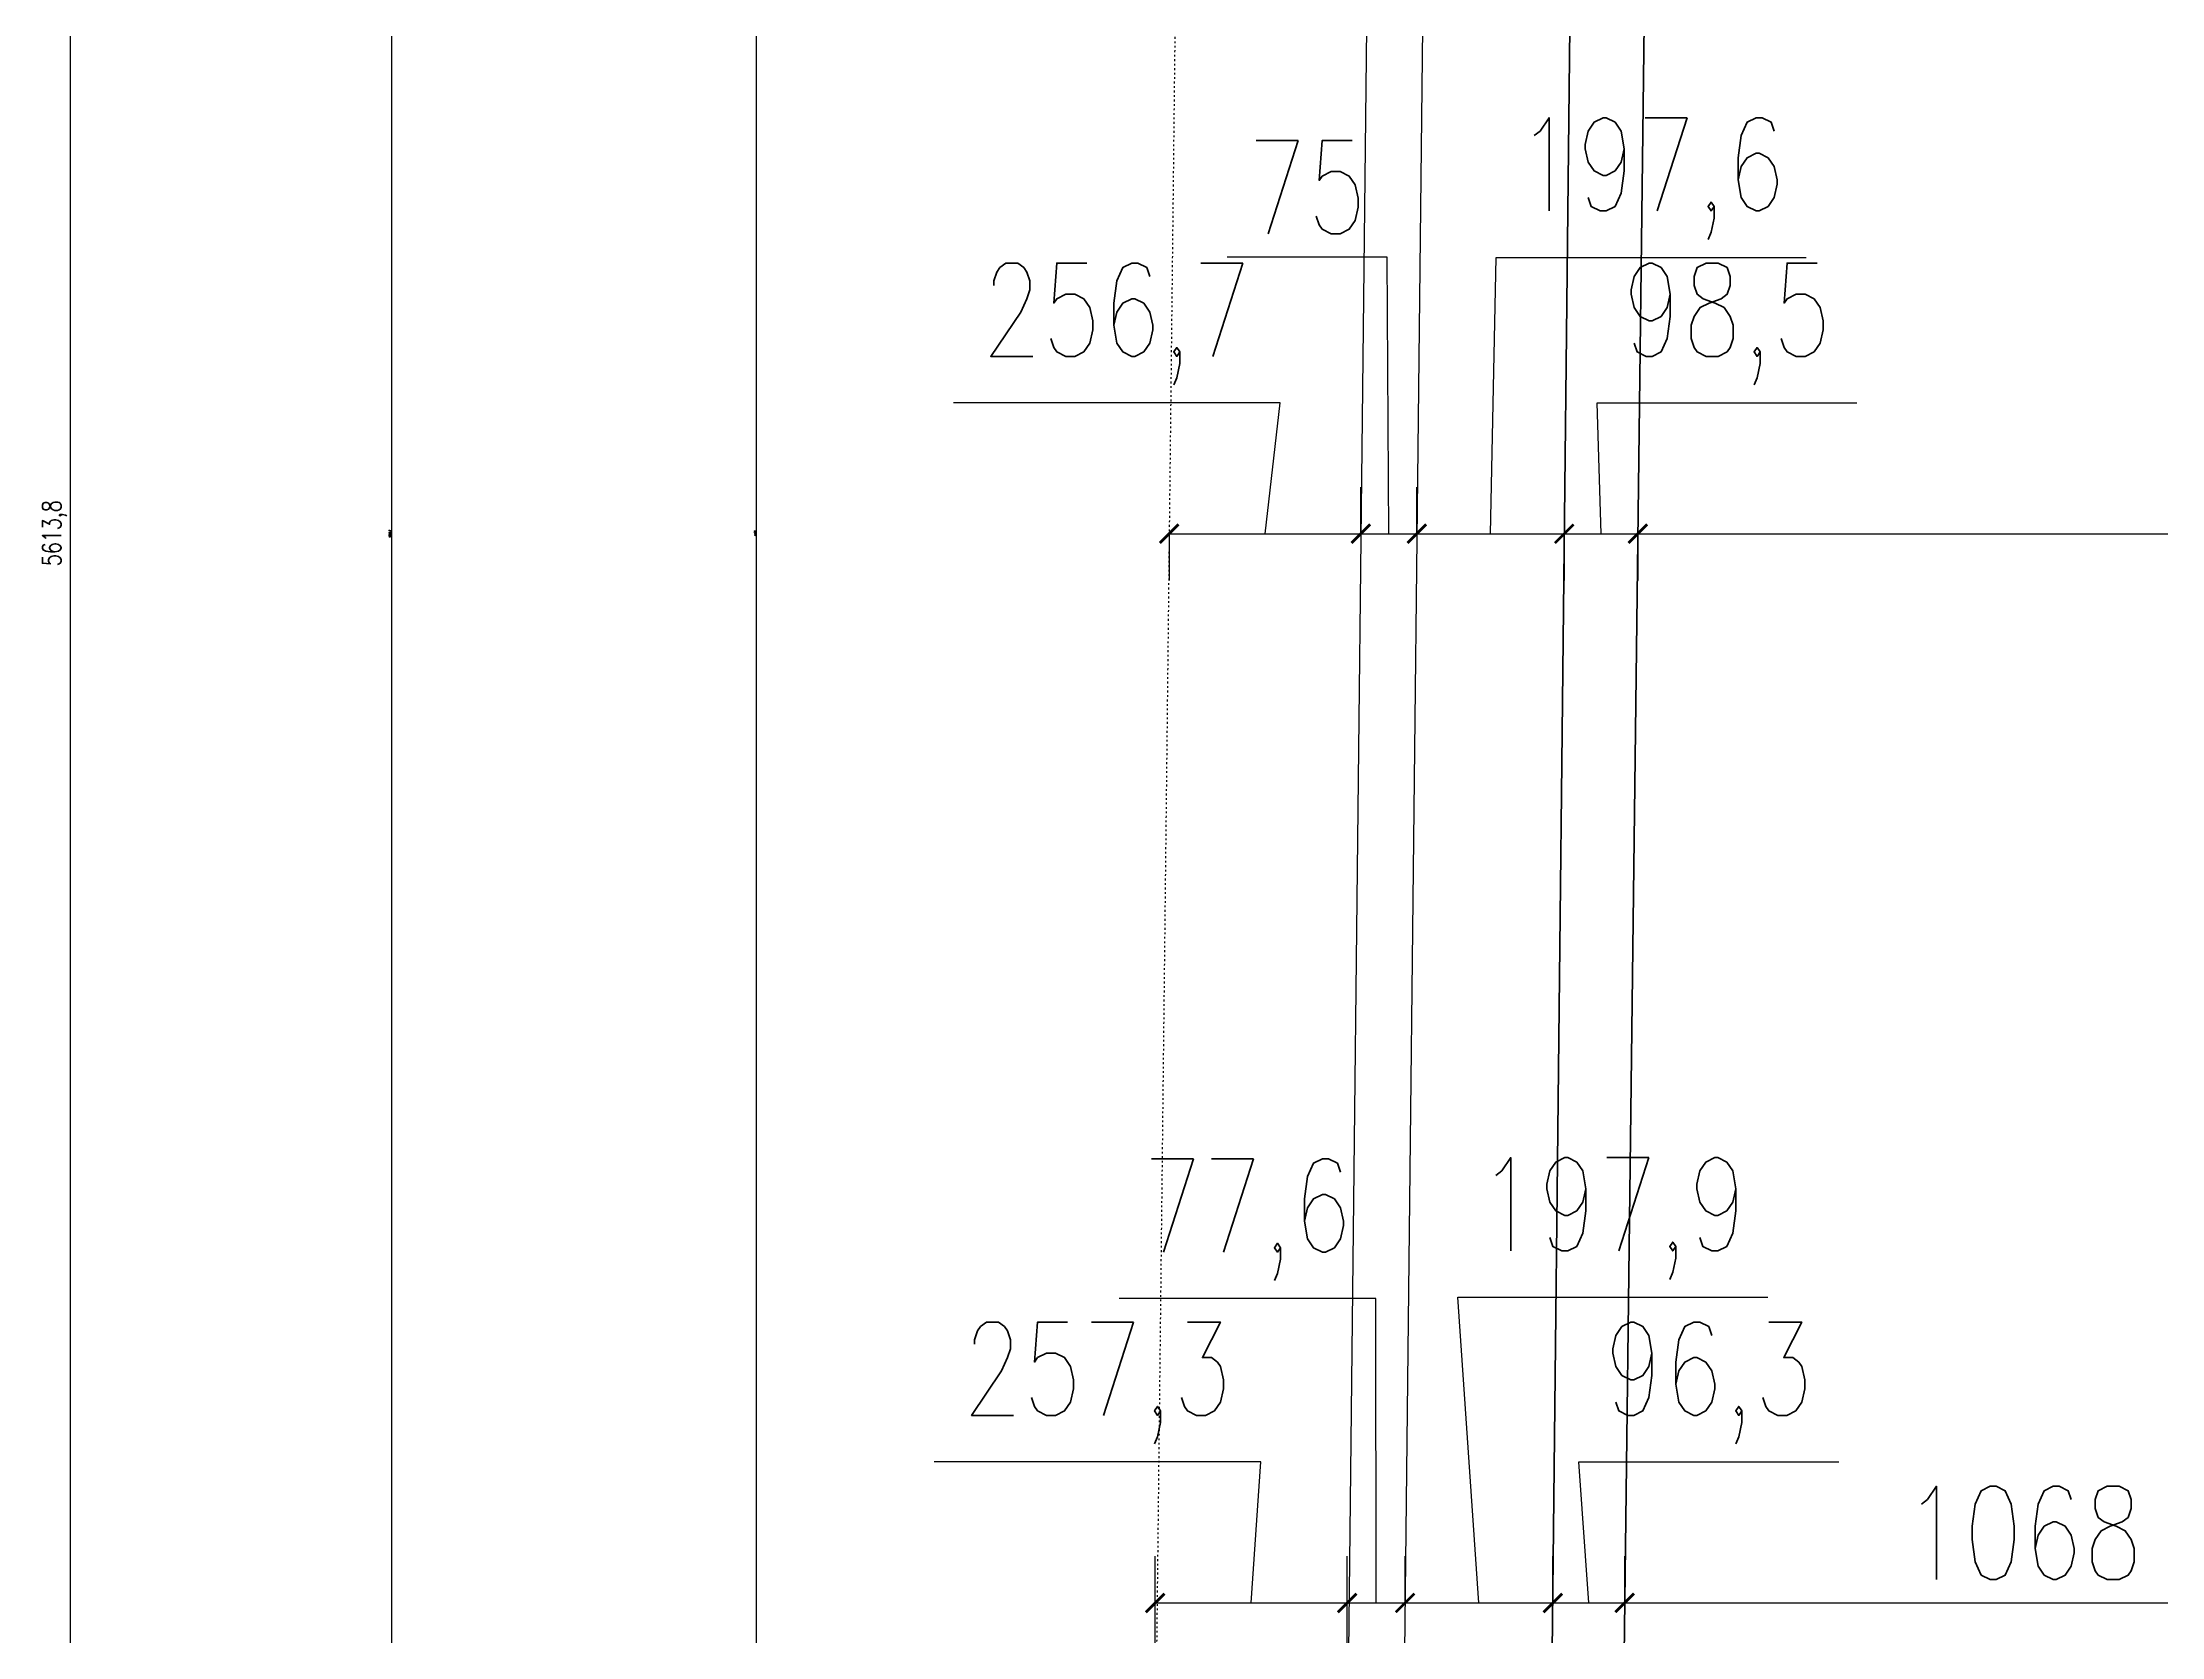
# Model space of a CAD drawing. Header units: millimetres. Extents: x -324080 to 120693, y -32448 to 53734.
# Drawn here: x -195125 to -192287, y -3547 to -1411 of the extents above; entities that cross this region are included whole.
import ezdxf

# ---------------------------------------------------------------- set-up
doc = ezdxf.new("R2010")
doc.units = ezdxf.units.MM
doc.linetypes.add('ACAD_ISO03W100', pattern=[30, 12, -18])
doc.layers.add('przerywana', color=7, linetype='ACAD_ISO03W100')
doc.layers.add('wymiary', color=253, linetype='Continuous', lineweight=5)
doc.layers.add('ściany', color=5, linetype='Continuous', lineweight=50)
doc.styles.add('Opisowy', font='simplex.shx', dxfattribs={"width": 0.75, "height": 2.5})
doc.dimstyles.new('Opisowy', dxfattribs={"dimscale": 0, "dimtxt": 2.5, "dimasz": 0.5, "dimexe": 1.25, "dimexo": 0.625, "dimtad": 1, "dimdec": 1, "dimtxsty": 'Opisowy', "dimblk": 'ARCHTICK', "dimcen": 1, "dimadec": 0, "dimazin": 0, "dimtfac": 1, "dimtdec": 1, "dimtmove": 0, "dimatfit": 3, "dimfxl": 1.5, "dimfxlon": 1, "dimarcsym": 0})

# ---------------------------------------------------------------- blocks, each defined once
blk = doc.blocks.new('_ArchTick')
at = {"color": 0, "linetype": 'ByBlock', "const_width": 0.15}
blk.add_lwpolyline([(-0.5, -0.5), (0.5, 0.5)], dxfattribs=at)
blk = doc.blocks.new('*D1106')
at = {"layer": 'Defpoints', "color": 0}
for p in [(-194169, 146), (-193361.8, 146), (-193691.5, -4283)]:
    blk.add_point(p, dxfattribs=at)
at = {"layer": 'wymiary', "color": 0, "lineweight": -2}
for p, q in [((-194167.5, 146), (-194170.2, 146)), ((-194169, -4283), (-194169, 146)), ((-194167.5, -4283), (-194170.2, -4283))]:
    blk.add_line(p, q, dxfattribs=at)
at = {"layer": 'wymiary', "color": 0, "lineweight": -2, "xscale": 0.5, "yscale": 0.5, "zscale": 0.5}
for p, rotation in [((-194169, 146), 90), ((-194169, -4283), 270)]:
    blk.add_blockref('_ArchTick', p, dxfattribs=dict(at, rotation=rotation))
at = {"layer": 'wymiary', "color": 0, "lineweight": 5, "insert": (-194170.8, -2068.5), "char_height": 2.5, "attachment_point": 5, "rotation": 90, "style": 'Opisowy'}
blk.add_mtext('4429', dxfattribs=at)
blk = doc.blocks.new('*D1110')
at = {"layer": 'Defpoints', "color": 0}
for p in [(-194657.5, 245.4), (-193462.9, 245.4), (-193515.8, -4383.8)]:
    blk.add_point(p, dxfattribs=at)
at = {"layer": 'wymiary', "color": 0, "lineweight": -2}
for p, q in [((-194656, 245.4), (-194658.7, 245.4)), ((-194657.5, -4383.8), (-194657.5, 245.4)), ((-194656, -4383.8), (-194658.7, -4383.8))]:
    blk.add_line(p, q, dxfattribs=at)
at = {"layer": 'wymiary', "color": 0, "lineweight": -2, "xscale": 0.5, "yscale": 0.5, "zscale": 0.5}
for p, rotation in [((-194657.5, 245.4), 90), ((-194657.5, -4383.8), 270)]:
    blk.add_blockref('_ArchTick', p, dxfattribs=dict(at, rotation=rotation))
at = {"layer": 'wymiary', "color": 0, "lineweight": 5, "insert": (-194659.6, -2069.2), "char_height": 2.5, "attachment_point": 5, "rotation": 90, "style": 'Opisowy'}
blk.add_mtext('4629,2', dxfattribs=at)
blk = doc.blocks.new('*D1233')
at = {"layer": 'Defpoints', "color": 0}
for p in [(-195087.9, 738.4), (-193584.2, 738.4), (-193647.7, -4875.4)]:
    blk.add_point(p, dxfattribs=at)
at = {"layer": 'wymiary', "color": 0, "lineweight": -2}
for p, q in [((-195072.9, 738.4), (-195100.4, 738.4)), ((-195087.9, -4875.4), (-195087.9, 738.4)), ((-195072.9, -4875.4), (-195100.4, -4875.4))]:
    blk.add_line(p, q, dxfattribs=at)
at = {"layer": 'wymiary', "color": 0, "lineweight": -2, "xscale": 5, "yscale": 5, "zscale": 5}
for p, rotation in [((-195087.9, 738.4), 90), ((-195087.9, -4875.4), 270)]:
    blk.add_blockref('_ArchTick', p, dxfattribs=dict(at, rotation=rotation))
at = {"layer": 'wymiary', "color": 0, "insert": (-195109.1, -2068.5), "char_height": 25, "attachment_point": 5, "rotation": 90, "style": 'Opisowy'}
blk.add_mtext('5613,8', dxfattribs=at)
blk = doc.blocks.new('*D1926')
at = {"layer": 'Defpoints', "color": 0, "transparency": 16777216}
for p in [(-193615.9, -2066.3), (-193359.2, -2069.2), (-193359.2, -2069.2)]:
    blk.add_point(p, dxfattribs=at)
at = {"layer": 'wymiary', "color": 0, "lineweight": -2, "transparency": 16777216}
for p, q in [((-193467.5, -1893.8), (-193905, -1893.8)), ((-193487.6, -2069.2), (-193467.5, -1893.8)), ((-193359.2, -2069.2), (-193359.2, -2006.7)), ((-193615.9, -2069.2), (-193615.9, -2131.7)), ((-193615.9, -2069.2), (-193359.2, -2069.2))]:
    blk.add_line(p, q, dxfattribs=at)
at = {"layer": 'wymiary', "color": 0, "lineweight": -2, "transparency": 16777216, "xscale": 25, "yscale": 25, "zscale": 25, "rotation": 180}
blk.add_blockref('_ArchTick', (-193615.9, -2069.2), dxfattribs=at)
at = {"layer": 'wymiary', "color": 0, "lineweight": -2, "transparency": 16777216, "xscale": 25, "yscale": 25, "zscale": 25}
blk.add_blockref('_ArchTick', (-193359.2, -2069.2), dxfattribs=at)
at = {"layer": 'wymiary', "color": 0, "transparency": 16777216, "insert": (-193686.3, -1788.2), "char_height": 125, "attachment_point": 5, "style": 'Opisowy'}
blk.add_mtext('256,7', dxfattribs=at)
blk = doc.blocks.new('*D1927')
at = {"layer": 'Defpoints', "color": 0, "transparency": 16777216}
for p in [(-193359.2, -2069.2), (-193284.3, -2069.2), (-193284.3, -2070)]:
    blk.add_point(p, dxfattribs=at)
at = {"layer": 'wymiary', "color": 0, "lineweight": -2, "transparency": 16777216}
for p, q in [((-193323.9, -1698.6), (-193538.2, -1698.6)), ((-193321.8, -2069.2), (-193323.9, -1698.6)), ((-193359.2, -2069.2), (-193359.2, -2006.7)), ((-193284.3, -2069.2), (-193284.3, -2006.7)), ((-193359.2, -2069.2), (-193284.3, -2069.2))]:
    blk.add_line(p, q, dxfattribs=at)
at = {"layer": 'wymiary', "color": 0, "lineweight": -2, "transparency": 16777216, "xscale": 25, "yscale": 25, "zscale": 25, "rotation": 180}
blk.add_blockref('_ArchTick', (-193359.2, -2069.2), dxfattribs=at)
at = {"layer": 'wymiary', "color": 0, "lineweight": -2, "transparency": 16777216, "xscale": 25, "yscale": 25, "zscale": 25}
blk.add_blockref('_ArchTick', (-193284.3, -2069.2), dxfattribs=at)
at = {"layer": 'wymiary', "color": 0, "transparency": 16777216, "insert": (-193431.1, -1604.8), "char_height": 125, "attachment_point": 5, "style": 'Opisowy'}
blk.add_mtext('75', dxfattribs=at)
blk = doc.blocks.new('*D1928')
at = {"layer": 'Defpoints', "color": 0, "transparency": 16777216}
for p in [(-193284.3, -2070), (-193086.7, -2069), (-193086.7, -2069.2)]:
    blk.add_point(p, dxfattribs=at)
at = {"layer": 'wymiary', "color": 0, "lineweight": -2, "transparency": 16777216}
for p, q in [((-193185.5, -2069.2), (-193178.1, -1698.9)), ((-193178.1, -1698.9), (-192762.9, -1698.9)), ((-193284.3, -2069.2), (-193284.3, -2006.7)), ((-193284.3, -2069.2), (-193086.7, -2069.2)), ((-193086.7, -2069.2), (-193086.7, -2131.7))]:
    blk.add_line(p, q, dxfattribs=at)
at = {"layer": 'wymiary', "color": 0, "lineweight": -2, "transparency": 16777216, "xscale": 25, "yscale": 25, "zscale": 25, "rotation": 180}
blk.add_blockref('_ArchTick', (-193284.3, -2069.2), dxfattribs=at)
at = {"layer": 'wymiary', "color": 0, "lineweight": -2, "transparency": 16777216, "xscale": 25, "yscale": 25, "zscale": 25}
blk.add_blockref('_ArchTick', (-193086.7, -2069.2), dxfattribs=at)
at = {"layer": 'wymiary', "color": 0, "transparency": 16777216, "insert": (-192970.5, -1593.3), "char_height": 125, "attachment_point": 5, "style": 'Opisowy'}
blk.add_mtext('197,6', dxfattribs=at)
blk = doc.blocks.new('*D1929')
at = {"layer": 'Defpoints', "color": 0, "transparency": 16777216}
for p in [(-193086.7, -2069), (-192988.2, -2065.4), (-192988.2, -2069.2)]:
    blk.add_point(p, dxfattribs=at)
at = {"layer": 'wymiary', "color": 0, "lineweight": -2, "transparency": 16777216}
for p, q in [((-193037.4, -2069.2), (-193042.8, -1893.8)), ((-193042.8, -1893.8), (-192694.6, -1893.8)), ((-193086.7, -2069.2), (-193086.7, -2131.7)), ((-193086.7, -2069.2), (-192988.2, -2069.2)), ((-192988.2, -2069.2), (-192988.2, -2131.7))]:
    blk.add_line(p, q, dxfattribs=at)
at = {"layer": 'wymiary', "color": 0, "lineweight": -2, "transparency": 16777216, "xscale": 25, "yscale": 25, "zscale": 25, "rotation": 180}
blk.add_blockref('_ArchTick', (-193086.7, -2069.2), dxfattribs=at)
at = {"layer": 'wymiary', "color": 0, "lineweight": -2, "transparency": 16777216, "xscale": 25, "yscale": 25, "zscale": 25}
blk.add_blockref('_ArchTick', (-192988.2, -2069.2), dxfattribs=at)
at = {"layer": 'wymiary', "color": 0, "transparency": 16777216, "insert": (-192868.7, -1788.2), "char_height": 125, "attachment_point": 5, "style": 'Opisowy'}
blk.add_mtext('98,5', dxfattribs=at)
blk = doc.blocks.new('*D1930')
at = {"layer": 'Defpoints', "color": 0, "transparency": 16777216}
for p in [(-192988.2, -2065.4), (-191170, -2069.2), (-191170, -2139.1)]:
    blk.add_point(p, dxfattribs=at)
at = {"layer": 'wymiary', "color": 0, "lineweight": -2, "transparency": 16777216}
for p, q in [((-191170, -2107.9), (-191170, -2006.7)), ((-192988.2, -2069.2), (-192988.2, -2131.7)), ((-192988.2, -2069.2), (-191170, -2069.2))]:
    blk.add_line(p, q, dxfattribs=at)
at = {"layer": 'wymiary', "color": 0, "lineweight": -2, "transparency": 16777216, "xscale": 25, "yscale": 25, "zscale": 25, "rotation": 180}
blk.add_blockref('_ArchTick', (-192988.2, -2069.2), dxfattribs=at)
at = {"layer": 'wymiary', "color": 0, "lineweight": -2, "transparency": 16777216, "xscale": 25, "yscale": 25, "zscale": 25}
blk.add_blockref('_ArchTick', (-191170, -2069.2), dxfattribs=at)
at = {"layer": 'wymiary', "color": 0, "transparency": 16777216, "insert": (-192079.1, -1963.5), "char_height": 125, "attachment_point": 5, "style": 'Opisowy'}
blk.add_mtext('1818,2', dxfattribs=at)
blk = doc.blocks.new('*D1967')
at = {"layer": 'Defpoints', "color": 0, "transparency": 16777216}
for p in [(-193377.5, -3501.9), (-193634.8, -3733.4), (-193377.5, -3736.3)]:
    blk.add_point(p, dxfattribs=at)
at = {"layer": 'wymiary', "color": 0, "lineweight": -2, "transparency": 16777216}
for p, q in [((-193493.2, -3312.8), (-193930.7, -3312.8)), ((-193506.2, -3501.9), (-193493.2, -3312.8)), ((-193634.8, -3576.9), (-193634.8, -3439.4)), ((-193377.5, -3576.9), (-193377.5, -3439.4)), ((-193634.8, -3501.9), (-193377.5, -3501.9))]:
    blk.add_line(p, q, dxfattribs=at)
at = {"layer": 'wymiary', "color": 0, "lineweight": -2, "transparency": 16777216, "xscale": 25, "yscale": 25, "zscale": 25, "rotation": 180}
blk.add_blockref('_ArchTick', (-193634.8, -3501.9), dxfattribs=at)
at = {"layer": 'wymiary', "color": 0, "lineweight": -2, "transparency": 16777216, "xscale": 25, "yscale": 25, "zscale": 25}
blk.add_blockref('_ArchTick', (-193377.5, -3501.9), dxfattribs=at)
at = {"layer": 'wymiary', "color": 0, "transparency": 16777216, "insert": (-193712, -3207.1), "char_height": 125, "attachment_point": 5, "style": 'Opisowy'}
blk.add_mtext('257,3', dxfattribs=at)
blk = doc.blocks.new('*D1968')
at = {"layer": 'Defpoints', "color": 0, "transparency": 16777216}
for p in [(-193300, -3501.9), (-193300, -3501.9), (-193377.5, -3736.3)]:
    blk.add_point(p, dxfattribs=at)
at = {"layer": 'wymiary', "color": 0, "lineweight": -2, "transparency": 16777216}
for p, q in [((-193339.2, -3094), (-193683, -3094)), ((-193338.7, -3501.9), (-193339.2, -3094)), ((-193377.5, -3576.9), (-193377.5, -3439.4)), ((-193300, -3501.9), (-193300, -3439.4)), ((-193377.5, -3501.9), (-193300, -3501.9))]:
    blk.add_line(p, q, dxfattribs=at)
at = {"layer": 'wymiary', "color": 0, "lineweight": -2, "transparency": 16777216, "xscale": 25, "yscale": 25, "zscale": 25, "rotation": 180}
blk.add_blockref('_ArchTick', (-193377.5, -3501.9), dxfattribs=at)
at = {"layer": 'wymiary', "color": 0, "lineweight": -2, "transparency": 16777216, "xscale": 25, "yscale": 25, "zscale": 25}
blk.add_blockref('_ArchTick', (-193300, -3501.9), dxfattribs=at)
at = {"layer": 'wymiary', "color": 0, "transparency": 16777216, "insert": (-193511.1, -2988.4), "char_height": 125, "attachment_point": 5, "style": 'Opisowy'}
blk.add_mtext('77,6', dxfattribs=at)
blk = doc.blocks.new('*D1969')
at = {"layer": 'Defpoints', "color": 0, "transparency": 16777216}
for p in [(-193300, -3501.9), (-193102.1, -3501.9), (-193102.1, -3502.5)]:
    blk.add_point(p, dxfattribs=at)
at = {"layer": 'wymiary', "color": 0, "lineweight": -2, "transparency": 16777216}
for p, q in [((-193201, -3501.9), (-193229.4, -3092.4)), ((-193229.4, -3092.4), (-192814.2, -3092.4)), ((-193300, -3501.9), (-193300, -3439.4)), ((-193102.1, -3501.9), (-193102.1, -3439.4)), ((-193300, -3501.9), (-193102.1, -3501.9))]:
    blk.add_line(p, q, dxfattribs=at)
at = {"layer": 'wymiary', "color": 0, "lineweight": -2, "transparency": 16777216, "xscale": 25, "yscale": 25, "zscale": 25, "rotation": 180}
blk.add_blockref('_ArchTick', (-193300, -3501.9), dxfattribs=at)
at = {"layer": 'wymiary', "color": 0, "lineweight": -2, "transparency": 16777216, "xscale": 25, "yscale": 25, "zscale": 25}
blk.add_blockref('_ArchTick', (-193102.1, -3501.9), dxfattribs=at)
at = {"layer": 'wymiary', "color": 0, "transparency": 16777216, "insert": (-193021.8, -2986.8), "char_height": 125, "attachment_point": 5, "style": 'Opisowy'}
blk.add_mtext('197,9', dxfattribs=at)
blk = doc.blocks.new('*D1970')
at = {"layer": 'Defpoints', "color": 0, "transparency": 16777216}
for p in [(-193102.1, -3502.5), (-193005.8, -3501.9), (-193005.8, -3501.9)]:
    blk.add_point(p, dxfattribs=at)
at = {"layer": 'wymiary', "color": 0, "lineweight": -2, "transparency": 16777216}
for p, q in [((-193053.9, -3501.9), (-193067.2, -3312.8)), ((-193067.2, -3312.8), (-192719, -3312.8)), ((-193102.1, -3501.9), (-193102.1, -3439.4)), ((-193005.8, -3501.9), (-193005.8, -3439.4)), ((-193102.1, -3501.9), (-193005.8, -3501.9))]:
    blk.add_line(p, q, dxfattribs=at)
at = {"layer": 'wymiary', "color": 0, "lineweight": -2, "transparency": 16777216, "xscale": 25, "yscale": 25, "zscale": 25, "rotation": 180}
blk.add_blockref('_ArchTick', (-193102.1, -3501.9), dxfattribs=at)
at = {"layer": 'wymiary', "color": 0, "lineweight": -2, "transparency": 16777216, "xscale": 25, "yscale": 25, "zscale": 25}
blk.add_blockref('_ArchTick', (-193005.8, -3501.9), dxfattribs=at)
at = {"layer": 'wymiary', "color": 0, "transparency": 16777216, "insert": (-192893.1, -3207.1), "char_height": 125, "attachment_point": 5, "style": 'Opisowy'}
blk.add_mtext('96,3', dxfattribs=at)
blk = doc.blocks.new('*D1971')
at = {"layer": 'Defpoints', "color": 0, "transparency": 16777216}
for p in [(-193005.8, -3501.9), (-191937.8, -3501.9), (-191937.8, -3985.4)]:
    blk.add_point(p, dxfattribs=at)
at = {"layer": 'wymiary', "color": 0, "lineweight": -2, "transparency": 16777216}
for p, q in [((-193005.8, -3501.9), (-193005.8, -3439.4)), ((-191937.8, -3576.9), (-191937.8, -3439.4)), ((-193005.8, -3501.9), (-191937.8, -3501.9))]:
    blk.add_line(p, q, dxfattribs=at)
at = {"layer": 'wymiary', "color": 0, "lineweight": -2, "transparency": 16777216, "xscale": 25, "yscale": 25, "zscale": 25, "rotation": 180}
blk.add_blockref('_ArchTick', (-193005.8, -3501.9), dxfattribs=at)
at = {"layer": 'wymiary', "color": 0, "lineweight": -2, "transparency": 16777216, "xscale": 25, "yscale": 25, "zscale": 25}
blk.add_blockref('_ArchTick', (-191937.8, -3501.9), dxfattribs=at)
at = {"layer": 'wymiary', "color": 0, "transparency": 16777216, "insert": (-192471.8, -3408.1), "char_height": 125, "attachment_point": 5, "style": 'Opisowy'}
blk.add_mtext('1068', dxfattribs=at)

msp = doc.modelspace()

# ---------------------------------------------------------------- linework, layer by layer
at = {"lineweight": 25}
for p, q in [((-193330.91, 515.03), (-193387.58, -4653.42)), ((-193256.73, 440.43), (-193311.76, -4578.56))]:
    msp.add_line(p, q, dxfattribs=at)
at = {"layer": 'przerywana', "ltscale": 0.2}
msp.add_line((-193584.21, 738.38), (-193647.72, -4875.38), dxfattribs=at)
at = {"layer": 'ściany', "lineweight": 40}
for p, q in [((-193062.96, 145.46), (-193110.43, -4283.52)), ((-193015.38, -4283.68), (-192960.98, 145.99))]:
    msp.add_line(p, q, dxfattribs=at)

# ---------------------------------------------------------------- dimensions: what is measured, and where the dimension line sits
at = {"layer": 'wymiary'}
dim = msp.add_linear_dim(base=(-195087.93, 738.38), p1=(-193647.72, -4875.38), p2=(-193584.21, 738.38), angle=90, dimstyle='Opisowy', dxfattribs=at)
dim.commit()
dim.dimension.update_dxf_attribs({"geometry": '*D1233', "text_midpoint": (-195109.06, -2068.5)})
at = {"layer": 'wymiary', "lineweight": 5}
for base, p1, p2, picture, middle in [((-194657.47, 245.45), (-193515.84, -4383.79), (-193462.94, 245.45), '*D1110', (-194659.58, -2069.17)), ((-194168.96, 145.99), (-193691.5, -4283.04), (-193361.81, 145.99), '*D1106', (-194170.84, -2068.52))]:
    dim = msp.add_linear_dim(base=base, p1=p1, p2=p2, angle=90, dimstyle='Opisowy', dxfattribs=at)
    dim.commit()
    dim.dimension.update_dxf_attribs({"geometry": picture, "text_midpoint": middle})
at = {"layer": 'wymiary'}
for base, p1, p2, picture, middle in [((-193284.25, -2069.2), (-193359.25, -2069.2), (-193284.25, -2070.02), '*D1927', (-193355.18, -1698.55)), ((-193086.6961, -2069.1963), (-193284.254, -2070.0185), (-193086.6961, -2069.0346), '*D1928', (-193146.8031, -1698.9182)), ((-193359.25, -2069.2), (-193615.94, -2066.29), (-193359.25, -2069.2), '*D1926', (-193498.79, -1893.83)), ((-192988.18, -2069.2), (-193086.7, -2069.03), (-192988.18, -2065.45), '*D1929', (-193011.56, -1893.83)), ((-193299.95, -3501.85), (-193377.52, -3736.26), (-193299.95, -3501.85), '*D1968', (-193370.48, -3094.02)), ((-193102.06, -3501.85), (-193299.95, -3501.85), (-193102.06, -3502.52), '*D1969', (-193198.13, -3092.42)), ((-193377.52, -3501.85), (-193634.8, -3733.44), (-193377.52, -3736.26), '*D1967', (-193524.5, -3312.8)), ((-193005.78, -3501.85), (-193102.06, -3502.52), (-193005.78, -3501.85), '*D1970', (-193035.98, -3312.8))]:
    dim = msp.add_linear_dim(base=base, p1=p1, p2=p2, dimstyle='Opisowy', dxfattribs=at)
    dim.commit()
    dim.dimension.update_dxf_attribs({"geometry": picture, "text_midpoint": middle, "dimtype": 160})
for base, p1, p2, picture, middle in [((-191169.96, -2069.2), (-192988.18, -2065.45), (-191169.96, -2139.11), '*D1930', (-192079.07, -1963.54)), ((-191937.78, -3501.85), (-193005.78, -3501.85), (-191937.78, -3985.35), '*D1971', (-192471.78, -3408.1))]:
    dim = msp.add_linear_dim(base=base, p1=p1, p2=p2, dimstyle='Opisowy', dxfattribs=at)
    dim.commit()
    dim.dimension.update_dxf_attribs({"geometry": picture, "text_midpoint": middle})

doc.saveas('drawing.dxf')
